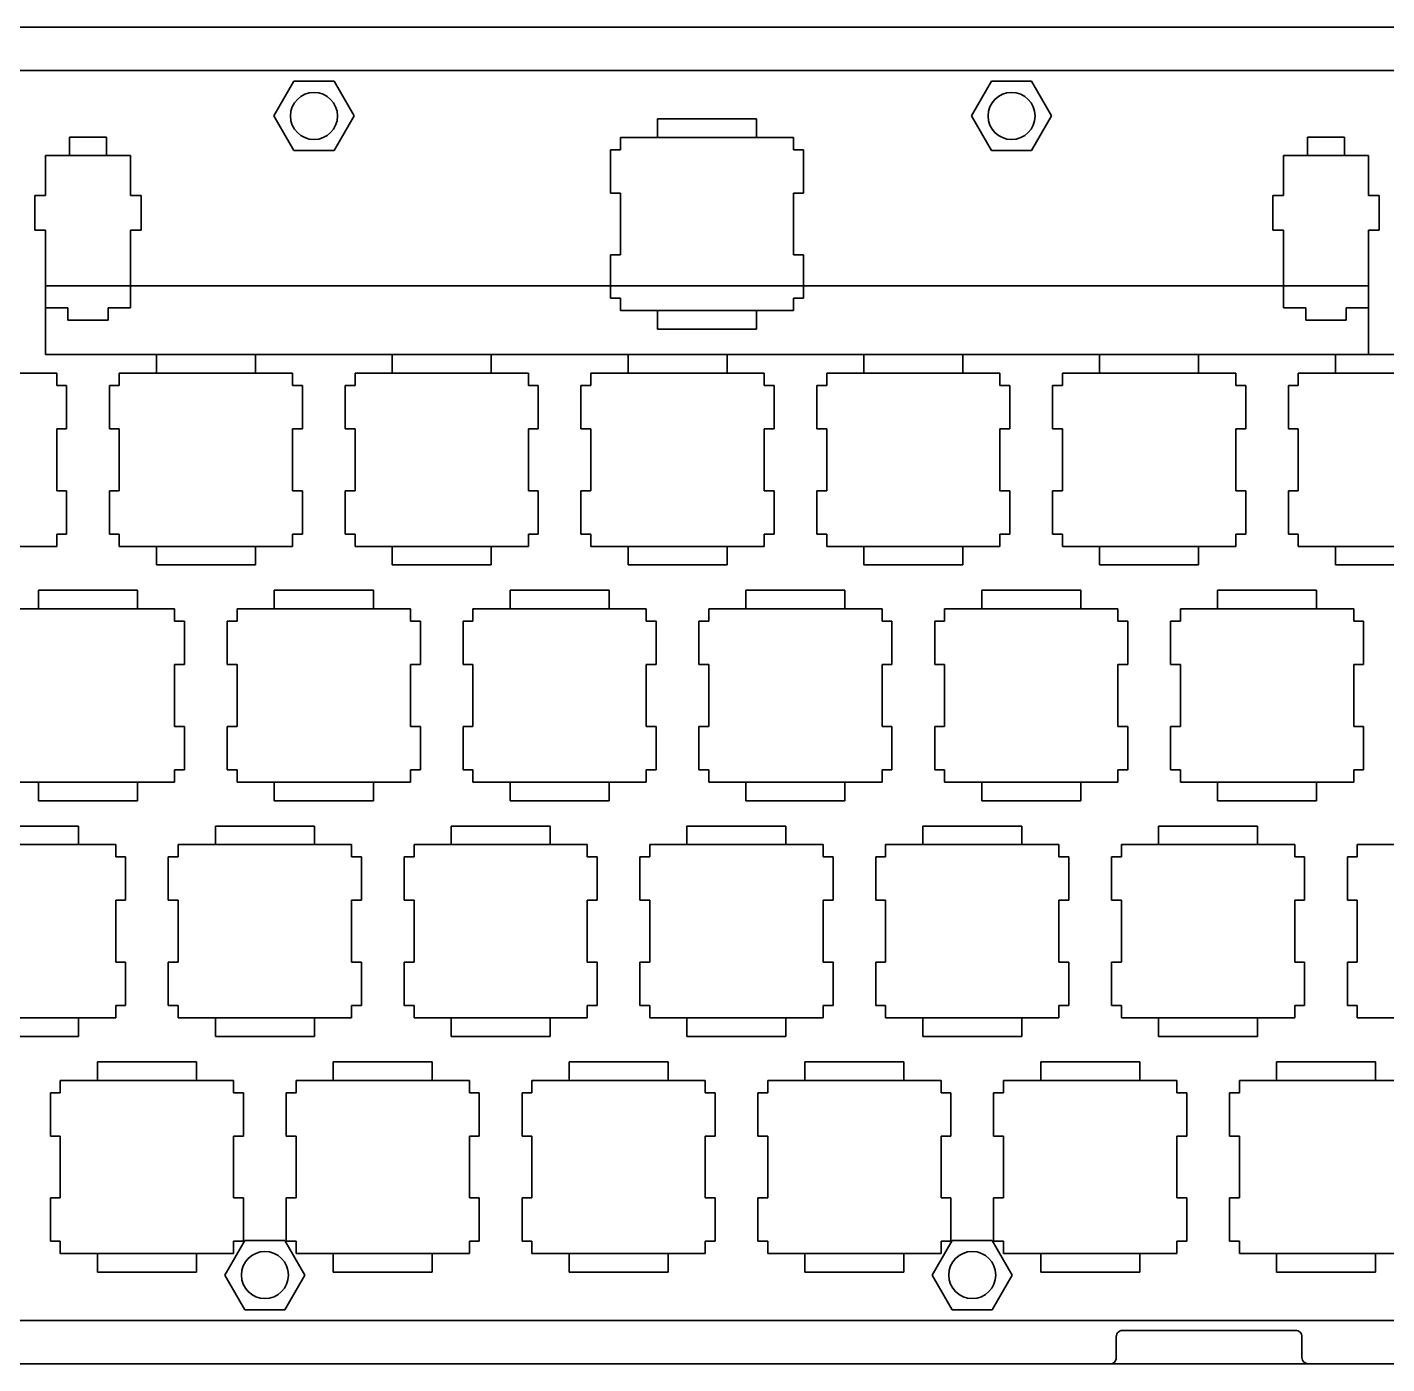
# Model space of a CAD drawing. Extents: x 27 to 393, y 94 to 203.
# Drawn here: x 109.8 to 219.7, y 94.5 to 202.5 of the extents above; entities that cross this region are included whole.
import ezdxf

# ---------------------------------------------------------------- set-up
doc = ezdxf.new("R2010")
doc.units = 0

msp = doc.modelspace()

# ---------------------------------------------------------------- linework, layer by layer
at = {"color": 7, "lineweight": 35}
for p, q in [((31.406002, 202.5065), (388.593994, 202.5065)), ((389.093994, 199.0065), (30.906002, 199.0065)), ((111.324005, 181.600494), (218.186005, 181.600494)), ((218.186005, 176.050507), (118.173996, 176.050507)), ((30.906002, 97.9935), (389.093994, 97.9935)), ((197.317001, 94.4935), (31.406002, 94.4935)), ((388.593994, 94.4935), (213.317001, 94.4935))]:
    msp.add_line(p, q, dxfattribs=at)
at = {"color": 7, "lineweight": 35, "ltscale": 0.080829}
for p, q in [((131.38942, 198.1315), (129.772842, 195.331497)), ((134.622589, 198.1315), (131.38942, 198.1315)), ((136.239166, 195.331497), (134.622589, 198.1315)), ((187.745422, 198.1315), (186.128845, 195.331497)), ((190.978592, 198.1315), (187.745422, 198.1315)), ((192.595169, 195.331497), (190.978592, 198.1315)), ((129.772842, 195.331497), (131.38942, 192.531494)), ((134.622589, 192.531494), (136.239166, 195.331497)), ((186.128845, 195.331497), (187.745422, 192.531494)), ((190.978592, 192.531494), (192.595169, 195.331497)), ((131.38942, 192.531494), (134.622589, 192.531494)), ((187.745422, 192.531494), (190.978592, 192.531494)), ((127.420425, 104.468498), (125.803833, 101.668503)), ((130.65358, 104.468498), (127.420425, 104.468498)), ((132.270157, 101.668503), (130.65358, 104.468498)), ((184.570419, 104.468498), (182.953842, 101.668503)), ((187.803589, 104.468498), (184.570419, 104.468498)), ((189.420166, 101.668503), (187.803589, 104.468498)), ((125.803833, 101.668503), (127.420425, 98.8685)), ((130.65358, 98.8685), (132.270157, 101.668503)), ((182.953842, 101.668503), (184.570419, 98.8685)), ((187.803589, 98.8685), (189.420166, 101.668503)), ((127.420425, 98.8685), (130.65358, 98.8685)), ((184.570419, 98.8685), (187.803589, 98.8685))]:
    msp.add_line(p, q, dxfattribs=at)
at = {"color": 7, "lineweight": 35, "ltscale": 0.2}
for p, q in [((160.755005, 195.100494), (168.755005, 195.100494)), ((168.755005, 178.100494), (160.755005, 178.100494)), ((120.274002, 176.050507), (128.274002, 176.050507)), ((139.324005, 176.050507), (147.324005, 176.050507)), ((158.374008, 176.050507), (166.374008, 176.050507)), ((177.424011, 176.050507), (185.424011, 176.050507)), ((196.473999, 176.050507), (204.473999, 176.050507)), ((215.524002, 176.050507), (223.524002, 176.050507)), ((120.274002, 160.550507), (128.274002, 160.550507)), ((139.324005, 160.550507), (147.324005, 160.550507)), ((158.374008, 160.550507), (166.374008, 160.550507)), ((177.424011, 160.550507), (185.424011, 160.550507)), ((196.473999, 160.550507), (204.473999, 160.550507)), ((215.524002, 160.550507), (223.524002, 160.550507)), ((128.274002, 159.050507), (120.274002, 159.050507)), ((147.324005, 159.050507), (139.324005, 159.050507)), ((166.374008, 159.050507), (158.374008, 159.050507)), ((185.424011, 159.050507), (177.424011, 159.050507)), ((204.473999, 159.050507), (196.473999, 159.050507)), ((223.524002, 159.050507), (215.524002, 159.050507)), ((110.75, 157.000504), (118.75, 157.000504)), ((129.800003, 157.000504), (137.800003, 157.000504)), ((148.850006, 157.000504), (156.850006, 157.000504)), ((167.900009, 157.000504), (175.900009, 157.000504)), ((186.950012, 157.000504), (194.950012, 157.000504)), ((206, 157.000504), (214, 157.000504)), ((110.75, 155.500504), (118.75, 155.500504)), ((129.800003, 155.500504), (137.800003, 155.500504)), ((148.850006, 155.500504), (156.850006, 155.500504)), ((167.900009, 155.500504), (175.900009, 155.500504)), ((186.950012, 155.500504), (194.950012, 155.500504)), ((206, 155.500504), (214, 155.500504)), ((110.75, 141.500504), (118.75, 141.500504)), ((129.800003, 141.500504), (137.800003, 141.500504)), ((148.850006, 141.500504), (156.850006, 141.500504)), ((167.900009, 141.500504), (175.900009, 141.500504)), ((186.950012, 141.500504), (194.950012, 141.500504)), ((206, 141.500504), (214, 141.500504)), ((118.75, 140.000504), (110.75, 140.000504)), ((137.800003, 140.000504), (129.800003, 140.000504)), ((156.850006, 140.000504), (148.850006, 140.000504)), ((175.900009, 140.000504), (167.900009, 140.000504)), ((194.950012, 140.000504), (186.950012, 140.000504)), ((214, 140.000504), (206, 140.000504)), ((105.987, 137.9505), (113.987, 137.9505)), ((125.037003, 137.9505), (133.037003, 137.9505)), ((144.087006, 137.9505), (152.087006, 137.9505)), ((163.137009, 137.9505), (171.137009, 137.9505)), ((182.187012, 137.9505), (190.187012, 137.9505)), ((201.237, 137.9505), (209.237, 137.9505)), ((105.987, 136.4505), (113.987, 136.4505)), ((125.037003, 136.4505), (133.037003, 136.4505)), ((144.087006, 136.4505), (152.087006, 136.4505)), ((163.137009, 136.4505), (171.137009, 136.4505)), ((182.187012, 136.4505), (190.187012, 136.4505)), ((201.237, 136.4505), (209.237, 136.4505)), ((105.987, 122.4505), (113.987, 122.4505)), ((125.037003, 122.4505), (133.037003, 122.4505)), ((144.087006, 122.4505), (152.087006, 122.4505)), ((163.137009, 122.4505), (171.137009, 122.4505)), ((182.187012, 122.4505), (190.187012, 122.4505)), ((201.237, 122.4505), (209.237, 122.4505)), ((113.987, 120.9505), (105.987, 120.9505)), ((133.037003, 120.9505), (125.037003, 120.9505)), ((152.087006, 120.9505), (144.087006, 120.9505)), ((171.137009, 120.9505), (163.137009, 120.9505)), ((190.187012, 120.9505), (182.187012, 120.9505)), ((209.237, 120.9505), (201.237, 120.9505)), ((115.512009, 118.900497), (123.512009, 118.900497)), ((134.561996, 118.900497), (142.561996, 118.900497)), ((153.612, 118.900497), (161.612, 118.900497)), ((172.662003, 118.900497), (180.662003, 118.900497)), ((191.712006, 118.900497), (199.712006, 118.900497)), ((210.762009, 118.900497), (218.762009, 118.900497)), ((115.512009, 117.400497), (123.512009, 117.400497)), ((134.561996, 117.400497), (142.561996, 117.400497)), ((153.612, 117.400497), (161.612, 117.400497)), ((172.662003, 117.400497), (180.662003, 117.400497)), ((191.712006, 117.400497), (199.712006, 117.400497)), ((210.762009, 117.400497), (218.762009, 117.400497)), ((115.512009, 103.400497), (123.512009, 103.400497)), ((134.561996, 103.400497), (142.561996, 103.400497)), ((153.612, 103.400497), (161.612, 103.400497)), ((172.662003, 103.400497), (180.662003, 103.400497)), ((191.712006, 103.400497), (199.712006, 103.400497)), ((210.762009, 103.400497), (218.762009, 103.400497)), ((123.512009, 101.900497), (115.512009, 101.900497)), ((142.561996, 101.900497), (134.561996, 101.900497)), ((161.612, 101.900497), (153.612, 101.900497)), ((180.662003, 101.900497), (172.662003, 101.900497)), ((199.712006, 101.900497), (191.712006, 101.900497)), ((218.762009, 101.900497), (210.762009, 101.900497))]:
    msp.add_line(p, q, dxfattribs=at)
at = {"color": 7, "lineweight": 35, "ltscale": 0.0375}
for p, q in [((160.755005, 195.100494), (160.755005, 193.600494)), ((168.755005, 195.100494), (168.755005, 193.600494)), ((113.249008, 193.630493), (113.249008, 192.130493)), ((116.249008, 192.130493), (116.249008, 193.630493)), ((213.261002, 192.130493), (213.261002, 193.630493)), ((216.261002, 193.630493), (216.261002, 192.130493)), ((160.755005, 178.100494), (160.755005, 179.600494)), ((168.755005, 178.100494), (168.755005, 179.600494)), ((120.274002, 176.050507), (120.274002, 174.550507)), ((128.274002, 176.050507), (128.274002, 174.550507)), ((139.324005, 176.050507), (139.324005, 174.550507)), ((147.324005, 176.050507), (147.324005, 174.550507)), ((158.374008, 176.050507), (158.374008, 174.550507)), ((166.374008, 176.050507), (166.374008, 174.550507)), ((177.424011, 176.050507), (177.424011, 174.550507)), ((185.424011, 176.050507), (185.424011, 174.550507)), ((196.473999, 176.050507), (196.473999, 174.550507)), ((204.473999, 176.050507), (204.473999, 174.550507)), ((215.524002, 176.050507), (215.524002, 174.550507)), ((120.274002, 159.050507), (120.274002, 160.550507)), ((128.274002, 159.050507), (128.274002, 160.550507)), ((139.324005, 159.050507), (139.324005, 160.550507)), ((147.324005, 159.050507), (147.324005, 160.550507)), ((158.374008, 159.050507), (158.374008, 160.550507)), ((166.374008, 159.050507), (166.374008, 160.550507)), ((177.424011, 159.050507), (177.424011, 160.550507)), ((185.424011, 159.050507), (185.424011, 160.550507)), ((196.473999, 159.050507), (196.473999, 160.550507)), ((204.473999, 159.050507), (204.473999, 160.550507)), ((215.524002, 159.050507), (215.524002, 160.550507)), ((110.75, 157.000504), (110.75, 155.500504)), ((118.75, 157.000504), (118.75, 155.500504)), ((129.800003, 157.000504), (129.800003, 155.500504)), ((137.800003, 157.000504), (137.800003, 155.500504)), ((148.850006, 157.000504), (148.850006, 155.500504)), ((156.850006, 157.000504), (156.850006, 155.500504)), ((167.900009, 157.000504), (167.900009, 155.500504)), ((175.900009, 157.000504), (175.900009, 155.500504)), ((186.950012, 157.000504), (186.950012, 155.500504)), ((194.950012, 157.000504), (194.950012, 155.500504)), ((206, 157.000504), (206, 155.500504)), ((214, 157.000504), (214, 155.500504)), ((110.75, 140.000504), (110.75, 141.500504)), ((118.75, 140.000504), (118.75, 141.500504)), ((129.800003, 140.000504), (129.800003, 141.500504)), ((137.800003, 140.000504), (137.800003, 141.500504)), ((148.850006, 140.000504), (148.850006, 141.500504)), ((156.850006, 140.000504), (156.850006, 141.500504)), ((167.900009, 140.000504), (167.900009, 141.500504)), ((175.900009, 140.000504), (175.900009, 141.500504)), ((186.950012, 140.000504), (186.950012, 141.500504)), ((194.950012, 140.000504), (194.950012, 141.500504)), ((206, 140.000504), (206, 141.500504)), ((214, 140.000504), (214, 141.500504)), ((113.987, 137.9505), (113.987, 136.4505)), ((125.037003, 137.9505), (125.037003, 136.4505)), ((133.037003, 137.9505), (133.037003, 136.4505)), ((144.087006, 137.9505), (144.087006, 136.4505)), ((152.087006, 137.9505), (152.087006, 136.4505)), ((163.137009, 137.9505), (163.137009, 136.4505)), ((171.137009, 137.9505), (171.137009, 136.4505)), ((182.187012, 137.9505), (182.187012, 136.4505)), ((190.187012, 137.9505), (190.187012, 136.4505)), ((201.237, 137.9505), (201.237, 136.4505)), ((209.237, 137.9505), (209.237, 136.4505)), ((113.987, 120.9505), (113.987, 122.4505)), ((125.037003, 120.9505), (125.037003, 122.4505)), ((133.037003, 120.9505), (133.037003, 122.4505)), ((144.087006, 120.9505), (144.087006, 122.4505)), ((152.087006, 120.9505), (152.087006, 122.4505)), ((163.137009, 120.9505), (163.137009, 122.4505)), ((171.137009, 120.9505), (171.137009, 122.4505)), ((182.187012, 120.9505), (182.187012, 122.4505)), ((190.187012, 120.9505), (190.187012, 122.4505)), ((201.237, 120.9505), (201.237, 122.4505)), ((209.237, 120.9505), (209.237, 122.4505)), ((115.512009, 118.900497), (115.512009, 117.400497)), ((123.512009, 118.900497), (123.512009, 117.400497)), ((134.561996, 118.900497), (134.561996, 117.400497)), ((142.561996, 118.900497), (142.561996, 117.400497)), ((153.612, 118.900497), (153.612, 117.400497)), ((161.612, 118.900497), (161.612, 117.400497)), ((172.662003, 118.900497), (172.662003, 117.400497)), ((180.662003, 118.900497), (180.662003, 117.400497)), ((191.712006, 118.900497), (191.712006, 117.400497)), ((199.712006, 118.900497), (199.712006, 117.400497)), ((210.762009, 118.900497), (210.762009, 117.400497)), ((218.762009, 118.900497), (218.762009, 117.400497)), ((115.512009, 101.900497), (115.512009, 103.400497)), ((123.512009, 101.900497), (123.512009, 103.400497)), ((134.561996, 101.900497), (134.561996, 103.400497)), ((142.561996, 101.900497), (142.561996, 103.400497)), ((153.612, 101.900497), (153.612, 103.400497)), ((161.612, 101.900497), (161.612, 103.400497)), ((172.662003, 101.900497), (172.662003, 103.400497)), ((180.662003, 101.900497), (180.662003, 103.400497)), ((191.712006, 101.900497), (191.712006, 103.400497)), ((199.712006, 101.900497), (199.712006, 103.400497)), ((210.762009, 101.900497), (210.762009, 103.400497)), ((218.762009, 101.900497), (218.762009, 103.400497))]:
    msp.add_line(p, q, dxfattribs=at)
at = {"color": 7, "lineweight": 35, "ltscale": 0.075}
for p, q in [((113.249008, 193.630493), (116.249008, 193.630493)), ((213.261002, 193.630493), (216.261002, 193.630493)), ((109.223999, 174.550507), (112.223999, 174.550507)), ((109.223999, 160.550507), (112.223999, 160.550507)), ((117.274002, 160.550507), (120.274002, 160.550507)), ((128.274002, 160.550507), (131.274002, 160.550507)), ((136.324005, 160.550507), (139.324005, 160.550507)), ((147.324005, 160.550507), (150.324005, 160.550507)), ((155.374008, 160.550507), (158.374008, 160.550507)), ((166.374008, 160.550507), (169.374008, 160.550507)), ((174.424011, 160.550507), (177.424011, 160.550507)), ((185.424011, 160.550507), (188.424011, 160.550507)), ((193.473999, 160.550507), (196.473999, 160.550507)), ((204.473999, 160.550507), (207.473999, 160.550507)), ((212.524002, 160.550507), (215.524002, 160.550507)), ((107.75, 155.500504), (110.75, 155.500504)), ((118.75, 155.500504), (121.75, 155.500504)), ((126.800003, 155.500504), (129.800003, 155.500504)), ((137.800003, 155.500504), (140.800003, 155.500504)), ((145.850006, 155.500504), (148.850006, 155.500504)), ((156.850006, 155.500504), (159.850006, 155.500504)), ((164.900009, 155.500504), (167.900009, 155.500504)), ((175.900009, 155.500504), (178.900009, 155.500504)), ((183.950012, 155.500504), (186.950012, 155.500504)), ((194.950012, 155.500504), (197.950012, 155.500504)), ((203, 155.500504), (206, 155.500504)), ((214, 155.500504), (217, 155.500504)), ((107.75, 141.500504), (110.75, 141.500504)), ((118.75, 141.500504), (121.75, 141.500504)), ((126.800003, 141.500504), (129.800003, 141.500504)), ((137.800003, 141.500504), (140.800003, 141.500504)), ((145.850006, 141.500504), (148.850006, 141.500504)), ((156.850006, 141.500504), (159.850006, 141.500504)), ((164.900009, 141.500504), (167.900009, 141.500504)), ((175.900009, 141.500504), (178.900009, 141.500504)), ((183.950012, 141.500504), (186.950012, 141.500504)), ((194.950012, 141.500504), (197.950012, 141.500504)), ((203, 141.500504), (206, 141.500504)), ((214, 141.500504), (217, 141.500504)), ((113.987, 136.4505), (116.987, 136.4505)), ((122.037003, 136.4505), (125.037003, 136.4505)), ((133.037003, 136.4505), (136.037003, 136.4505)), ((141.087006, 136.4505), (144.087006, 136.4505)), ((152.087006, 136.4505), (155.087006, 136.4505)), ((160.137009, 136.4505), (163.137009, 136.4505)), ((171.137009, 136.4505), (174.137009, 136.4505)), ((179.187012, 136.4505), (182.187012, 136.4505)), ((190.187012, 136.4505), (193.187012, 136.4505)), ((198.237, 136.4505), (201.237, 136.4505)), ((209.237, 136.4505), (212.237, 136.4505)), ((217.287003, 136.4505), (220.287003, 136.4505)), ((113.987, 122.4505), (116.987, 122.4505)), ((122.037003, 122.4505), (125.037003, 122.4505)), ((133.037003, 122.4505), (136.037003, 122.4505)), ((141.087006, 122.4505), (144.087006, 122.4505)), ((152.087006, 122.4505), (155.087006, 122.4505)), ((160.137009, 122.4505), (163.137009, 122.4505)), ((171.137009, 122.4505), (174.137009, 122.4505)), ((179.187012, 122.4505), (182.187012, 122.4505)), ((190.187012, 122.4505), (193.187012, 122.4505)), ((198.237, 122.4505), (201.237, 122.4505)), ((209.237, 122.4505), (212.237, 122.4505)), ((217.287003, 122.4505), (220.287003, 122.4505)), ((112.512009, 117.400497), (115.512009, 117.400497)), ((123.512009, 117.400497), (126.512009, 117.400497)), ((131.561996, 117.400497), (134.561996, 117.400497)), ((142.561996, 117.400497), (145.561996, 117.400497)), ((150.612, 117.400497), (153.612, 117.400497)), ((161.612, 117.400497), (164.612, 117.400497)), ((169.662003, 117.400497), (172.662003, 117.400497)), ((180.662003, 117.400497), (183.662003, 117.400497)), ((188.712006, 117.400497), (191.712006, 117.400497)), ((199.712006, 117.400497), (202.712006, 117.400497)), ((207.762009, 117.400497), (210.762009, 117.400497)), ((218.762009, 117.400497), (221.762009, 117.400497)), ((112.512009, 103.400497), (115.512009, 103.400497)), ((123.512009, 103.400497), (126.512009, 103.400497)), ((131.561996, 103.400497), (134.561996, 103.400497)), ((142.561996, 103.400497), (145.561996, 103.400497)), ((150.612, 103.400497), (153.612, 103.400497)), ((161.612, 103.400497), (164.612, 103.400497)), ((169.662003, 103.400497), (172.662003, 103.400497)), ((180.662003, 103.400497), (183.662003, 103.400497)), ((188.712006, 103.400497), (191.712006, 103.400497)), ((199.712006, 103.400497), (202.712006, 103.400497)), ((207.762009, 103.400497), (210.762009, 103.400497)), ((218.762009, 103.400497), (221.762009, 103.400497))]:
    msp.add_line(p, q, dxfattribs=at)
at = {"color": 7, "lineweight": 35, "ltscale": 0.35}
for p, q in [((171.755005, 193.600494), (157.755005, 193.600494)), ((171.755005, 179.600494), (157.755005, 179.600494)), ((131.274002, 174.550507), (117.274002, 174.550507)), ((150.324005, 174.550507), (136.324005, 174.550507)), ((169.374008, 174.550507), (155.374008, 174.550507)), ((188.424011, 174.550507), (174.424011, 174.550507)), ((207.473999, 174.550507), (193.473999, 174.550507)), ((212.524002, 174.550507), (226.524002, 174.550507)), ((212.317001, 97.193497), (198.317001, 97.193497))]:
    msp.add_line(p, q, dxfattribs=at)
at = {"color": 7, "lineweight": 35, "ltscale": 0.025}
for p, q in [((157.755005, 193.600494), (157.755005, 192.600494)), ((171.755005, 193.600494), (171.755005, 192.600494)), ((157.755005, 180.600494), (157.755005, 179.600494)), ((171.755005, 179.600494), (171.755005, 180.600494)), ((112.223999, 174.550507), (112.223999, 173.550507)), ((117.274002, 174.550507), (117.274002, 173.550507)), ((131.274002, 174.550507), (131.274002, 173.550507)), ((136.324005, 174.550507), (136.324005, 173.550507)), ((150.324005, 174.550507), (150.324005, 173.550507)), ((155.374008, 174.550507), (155.374008, 173.550507)), ((169.374008, 174.550507), (169.374008, 173.550507)), ((174.424011, 174.550507), (174.424011, 173.550507)), ((188.424011, 174.550507), (188.424011, 173.550507)), ((193.473999, 174.550507), (193.473999, 173.550507)), ((207.473999, 174.550507), (207.473999, 173.550507)), ((212.524002, 174.550507), (212.524002, 173.550507)), ((112.223999, 160.550507), (112.223999, 161.550507)), ((117.274002, 160.550507), (117.274002, 161.550507)), ((131.274002, 160.550507), (131.274002, 161.550507)), ((136.324005, 160.550507), (136.324005, 161.550507)), ((150.324005, 160.550507), (150.324005, 161.550507)), ((155.374008, 160.550507), (155.374008, 161.550507)), ((169.374008, 160.550507), (169.374008, 161.550507)), ((174.424011, 160.550507), (174.424011, 161.550507)), ((188.424011, 160.550507), (188.424011, 161.550507)), ((193.473999, 160.550507), (193.473999, 161.550507)), ((207.473999, 160.550507), (207.473999, 161.550507)), ((212.524002, 160.550507), (212.524002, 161.550507)), ((121.75, 155.500504), (121.75, 154.500504)), ((126.800003, 155.500504), (126.800003, 154.500504)), ((140.800003, 155.500504), (140.800003, 154.500504)), ((145.850006, 155.500504), (145.850006, 154.500504)), ((159.850006, 155.500504), (159.850006, 154.500504)), ((164.900009, 155.500504), (164.900009, 154.500504)), ((178.900009, 155.500504), (178.900009, 154.500504)), ((183.950012, 155.500504), (183.950012, 154.500504)), ((197.950012, 155.500504), (197.950012, 154.500504)), ((203, 155.500504), (203, 154.500504)), ((217, 155.500504), (217, 154.500504)), ((121.75, 141.500504), (121.75, 142.500504)), ((126.800003, 141.500504), (126.800003, 142.500504)), ((140.800003, 141.500504), (140.800003, 142.500504)), ((145.850006, 141.500504), (145.850006, 142.500504)), ((159.850006, 141.500504), (159.850006, 142.500504)), ((164.900009, 141.500504), (164.900009, 142.500504)), ((178.900009, 141.500504), (178.900009, 142.500504)), ((183.950012, 141.500504), (183.950012, 142.500504)), ((197.950012, 141.500504), (197.950012, 142.500504)), ((203, 141.500504), (203, 142.500504)), ((217, 141.500504), (217, 142.500504)), ((116.987, 136.4505), (116.987, 135.4505)), ((122.037003, 136.4505), (122.037003, 135.4505)), ((136.037003, 136.4505), (136.037003, 135.4505)), ((141.087006, 136.4505), (141.087006, 135.4505)), ((155.087006, 136.4505), (155.087006, 135.4505)), ((160.137009, 136.4505), (160.137009, 135.4505)), ((174.137009, 136.4505), (174.137009, 135.4505)), ((179.187012, 136.4505), (179.187012, 135.4505)), ((193.187012, 136.4505), (193.187012, 135.4505)), ((198.237, 136.4505), (198.237, 135.4505)), ((212.237, 136.4505), (212.237, 135.4505)), ((217.287003, 136.4505), (217.287003, 135.4505)), ((116.987, 122.4505), (116.987, 123.4505)), ((122.037003, 122.4505), (122.037003, 123.4505)), ((136.037003, 122.4505), (136.037003, 123.4505)), ((141.087006, 122.4505), (141.087006, 123.4505)), ((155.087006, 122.4505), (155.087006, 123.4505)), ((160.137009, 122.4505), (160.137009, 123.4505)), ((174.137009, 122.4505), (174.137009, 123.4505)), ((179.187012, 122.4505), (179.187012, 123.4505)), ((193.187012, 122.4505), (193.187012, 123.4505)), ((198.237, 122.4505), (198.237, 123.4505)), ((212.237, 122.4505), (212.237, 123.4505)), ((217.287003, 122.4505), (217.287003, 123.4505)), ((112.512009, 117.400497), (112.512009, 116.400497)), ((126.512009, 117.400497), (126.512009, 116.400497)), ((131.561996, 117.400497), (131.561996, 116.400497)), ((145.561996, 117.400497), (145.561996, 116.400497)), ((150.612, 117.400497), (150.612, 116.400497)), ((164.612, 117.400497), (164.612, 116.400497)), ((169.662003, 117.400497), (169.662003, 116.400497)), ((183.662003, 117.400497), (183.662003, 116.400497)), ((188.712006, 117.400497), (188.712006, 116.400497)), ((202.712006, 117.400497), (202.712006, 116.400497)), ((207.762009, 117.400497), (207.762009, 116.400497)), ((112.512009, 103.400497), (112.512009, 104.400497)), ((126.512009, 103.400497), (126.512009, 104.400497)), ((131.561996, 103.400497), (131.561996, 104.400497)), ((145.561996, 103.400497), (145.561996, 104.400497)), ((150.612, 103.400497), (150.612, 104.400497)), ((164.612, 103.400497), (164.612, 104.400497)), ((169.662003, 103.400497), (169.662003, 104.400497)), ((183.662003, 103.400497), (183.662003, 104.400497)), ((188.712006, 103.400497), (188.712006, 104.400497)), ((202.712006, 103.400497), (202.712006, 104.400497)), ((207.762009, 103.400497), (207.762009, 104.400497))]:
    msp.add_line(p, q, dxfattribs=at)
at = {"color": 7, "lineweight": 35, "ltscale": 0.02}
for p, q in [((157.755005, 192.600494), (156.955002, 192.600494)), ((171.755005, 192.600494), (172.555008, 192.600494)), ((156.955002, 189.100494), (157.755005, 189.100494)), ((172.555008, 189.100494), (171.755005, 189.100494)), ((156.955002, 184.100494), (157.755005, 184.100494)), ((172.555008, 184.100494), (171.755005, 184.100494)), ((157.755005, 180.600494), (156.955002, 180.600494)), ((172.555008, 180.600494), (171.755005, 180.600494)), ((112.223999, 173.550507), (113.024002, 173.550507)), ((117.274002, 173.550507), (116.473999, 173.550507)), ((131.274002, 173.550507), (132.074005, 173.550507)), ((136.324005, 173.550507), (135.524002, 173.550507)), ((150.324005, 173.550507), (151.124008, 173.550507)), ((155.374008, 173.550507), (154.574005, 173.550507)), ((169.374008, 173.550507), (170.174011, 173.550507)), ((174.424011, 173.550507), (173.624008, 173.550507)), ((188.424011, 173.550507), (189.223999, 173.550507)), ((193.473999, 173.550507), (192.674011, 173.550507)), ((207.473999, 173.550507), (208.274002, 173.550507)), ((212.524002, 173.550507), (211.723999, 173.550507)), ((113.024002, 170.050507), (112.223999, 170.050507)), ((116.473999, 170.050507), (117.274002, 170.050507)), ((132.074005, 170.050507), (131.274002, 170.050507)), ((135.524002, 170.050507), (136.324005, 170.050507)), ((151.124008, 170.050507), (150.324005, 170.050507)), ((154.574005, 170.050507), (155.374008, 170.050507)), ((170.174011, 170.050507), (169.374008, 170.050507)), ((173.624008, 170.050507), (174.424011, 170.050507)), ((189.223999, 170.050507), (188.424011, 170.050507)), ((192.674011, 170.050507), (193.473999, 170.050507)), ((208.274002, 170.050507), (207.473999, 170.050507)), ((211.723999, 170.050507), (212.524002, 170.050507)), ((113.024002, 165.050507), (112.223999, 165.050507)), ((116.473999, 165.050507), (117.274002, 165.050507)), ((132.074005, 165.050507), (131.274002, 165.050507)), ((135.524002, 165.050507), (136.324005, 165.050507)), ((151.124008, 165.050507), (150.324005, 165.050507)), ((154.574005, 165.050507), (155.374008, 165.050507)), ((170.174011, 165.050507), (169.374008, 165.050507)), ((173.624008, 165.050507), (174.424011, 165.050507)), ((189.223999, 165.050507), (188.424011, 165.050507)), ((192.674011, 165.050507), (193.473999, 165.050507)), ((208.274002, 165.050507), (207.473999, 165.050507)), ((211.723999, 165.050507), (212.524002, 165.050507)), ((112.223999, 161.550507), (113.024002, 161.550507)), ((117.274002, 161.550507), (116.473999, 161.550507)), ((131.274002, 161.550507), (132.074005, 161.550507)), ((136.324005, 161.550507), (135.524002, 161.550507)), ((150.324005, 161.550507), (151.124008, 161.550507)), ((155.374008, 161.550507), (154.574005, 161.550507)), ((169.374008, 161.550507), (170.174011, 161.550507)), ((174.424011, 161.550507), (173.624008, 161.550507)), ((188.424011, 161.550507), (189.223999, 161.550507)), ((193.473999, 161.550507), (192.674011, 161.550507)), ((207.473999, 161.550507), (208.274002, 161.550507)), ((212.524002, 161.550507), (211.723999, 161.550507)), ((121.75, 154.500504), (122.550003, 154.500504)), ((126.800003, 154.500504), (126, 154.500504)), ((140.800003, 154.500504), (141.600006, 154.500504)), ((145.850006, 154.500504), (145.050003, 154.500504)), ((159.850006, 154.500504), (160.650009, 154.500504)), ((164.900009, 154.500504), (164.100006, 154.500504)), ((178.900009, 154.500504), (179.700012, 154.500504)), ((183.950012, 154.500504), (183.150009, 154.500504)), ((197.950012, 154.500504), (198.75, 154.500504)), ((203, 154.500504), (202.200012, 154.500504)), ((217, 154.500504), (217.800003, 154.500504)), ((122.550003, 151.000504), (121.75, 151.000504)), ((126, 151.000504), (126.800003, 151.000504)), ((141.600006, 151.000504), (140.800003, 151.000504)), ((145.050003, 151.000504), (145.850006, 151.000504)), ((160.650009, 151.000504), (159.850006, 151.000504)), ((164.100006, 151.000504), (164.900009, 151.000504)), ((179.700012, 151.000504), (178.900009, 151.000504)), ((183.150009, 151.000504), (183.950012, 151.000504)), ((198.75, 151.000504), (197.950012, 151.000504)), ((202.200012, 151.000504), (203, 151.000504)), ((217.800003, 151.000504), (217, 151.000504)), ((122.550003, 146.000504), (121.75, 146.000504)), ((126, 146.000504), (126.800003, 146.000504)), ((141.600006, 146.000504), (140.800003, 146.000504)), ((145.050003, 146.000504), (145.850006, 146.000504)), ((160.650009, 146.000504), (159.850006, 146.000504)), ((164.100006, 146.000504), (164.900009, 146.000504)), ((179.700012, 146.000504), (178.900009, 146.000504)), ((183.150009, 146.000504), (183.950012, 146.000504)), ((198.75, 146.000504), (197.950012, 146.000504)), ((202.200012, 146.000504), (203, 146.000504)), ((217.800003, 146.000504), (217, 146.000504)), ((121.75, 142.500504), (122.550003, 142.500504)), ((126.800003, 142.500504), (126, 142.500504)), ((140.800003, 142.500504), (141.600006, 142.500504)), ((145.850006, 142.500504), (145.050003, 142.500504)), ((159.850006, 142.500504), (160.650009, 142.500504)), ((164.900009, 142.500504), (164.100006, 142.500504)), ((178.900009, 142.500504), (179.700012, 142.500504)), ((183.950012, 142.500504), (183.150009, 142.500504)), ((197.950012, 142.500504), (198.75, 142.500504)), ((203, 142.500504), (202.200012, 142.500504)), ((217, 142.500504), (217.800003, 142.500504)), ((116.987, 135.4505), (117.787003, 135.4505)), ((122.037003, 135.4505), (121.237, 135.4505)), ((136.037003, 135.4505), (136.837006, 135.4505)), ((141.087006, 135.4505), (140.287003, 135.4505)), ((155.087006, 135.4505), (155.887009, 135.4505)), ((160.137009, 135.4505), (159.337006, 135.4505)), ((174.137009, 135.4505), (174.937012, 135.4505)), ((179.187012, 135.4505), (178.387009, 135.4505)), ((193.187012, 135.4505), (193.987, 135.4505)), ((198.237, 135.4505), (197.437012, 135.4505)), ((212.237, 135.4505), (213.037003, 135.4505)), ((217.287003, 135.4505), (216.487, 135.4505)), ((117.787003, 131.9505), (116.987, 131.9505)), ((121.237, 131.9505), (122.037003, 131.9505)), ((136.837006, 131.9505), (136.037003, 131.9505)), ((140.287003, 131.9505), (141.087006, 131.9505)), ((155.887009, 131.9505), (155.087006, 131.9505)), ((159.337006, 131.9505), (160.137009, 131.9505)), ((174.937012, 131.9505), (174.137009, 131.9505)), ((178.387009, 131.9505), (179.187012, 131.9505)), ((193.987, 131.9505), (193.187012, 131.9505)), ((197.437012, 131.9505), (198.237, 131.9505)), ((213.037003, 131.9505), (212.237, 131.9505)), ((216.487, 131.9505), (217.287003, 131.9505)), ((117.787003, 126.9505), (116.987, 126.9505)), ((121.237, 126.9505), (122.037003, 126.9505)), ((136.837006, 126.9505), (136.037003, 126.9505)), ((140.287003, 126.9505), (141.087006, 126.9505)), ((155.887009, 126.9505), (155.087006, 126.9505)), ((159.337006, 126.9505), (160.137009, 126.9505)), ((174.937012, 126.9505), (174.137009, 126.9505)), ((178.387009, 126.9505), (179.187012, 126.9505)), ((193.987, 126.9505), (193.187012, 126.9505)), ((197.437012, 126.9505), (198.237, 126.9505)), ((213.037003, 126.9505), (212.237, 126.9505)), ((216.487, 126.9505), (217.287003, 126.9505)), ((116.987, 123.4505), (117.787003, 123.4505)), ((122.037003, 123.4505), (121.237, 123.4505)), ((136.037003, 123.4505), (136.837006, 123.4505)), ((141.087006, 123.4505), (140.287003, 123.4505)), ((155.087006, 123.4505), (155.887009, 123.4505)), ((160.137009, 123.4505), (159.337006, 123.4505)), ((174.137009, 123.4505), (174.937012, 123.4505)), ((179.187012, 123.4505), (178.387009, 123.4505)), ((193.187012, 123.4505), (193.987, 123.4505)), ((198.237, 123.4505), (197.437012, 123.4505)), ((212.237, 123.4505), (213.037003, 123.4505)), ((217.287003, 123.4505), (216.487, 123.4505)), ((112.512009, 116.400497), (111.712006, 116.400497)), ((126.512009, 116.400497), (127.311996, 116.400497)), ((131.561996, 116.400497), (130.762009, 116.400497)), ((145.561996, 116.400497), (146.362, 116.400497)), ((150.612, 116.400497), (149.811996, 116.400497)), ((164.612, 116.400497), (165.412003, 116.400497)), ((169.662003, 116.400497), (168.862, 116.400497)), ((183.662003, 116.400497), (184.462006, 116.400497)), ((188.712006, 116.400497), (187.912003, 116.400497)), ((202.712006, 116.400497), (203.512009, 116.400497)), ((207.762009, 116.400497), (206.962006, 116.400497)), ((111.712006, 112.900497), (112.512009, 112.900497)), ((127.311996, 112.900497), (126.512009, 112.900497)), ((130.762009, 112.900497), (131.561996, 112.900497)), ((146.362, 112.900497), (145.561996, 112.900497)), ((149.811996, 112.900497), (150.612, 112.900497)), ((165.412003, 112.900497), (164.612, 112.900497)), ((168.862, 112.900497), (169.662003, 112.900497)), ((184.462006, 112.900497), (183.662003, 112.900497)), ((187.912003, 112.900497), (188.712006, 112.900497)), ((203.512009, 112.900497), (202.712006, 112.900497)), ((206.962006, 112.900497), (207.762009, 112.900497)), ((111.712006, 107.900497), (112.512009, 107.900497)), ((127.311996, 107.900497), (126.512009, 107.900497)), ((130.762009, 107.900497), (131.561996, 107.900497)), ((146.362, 107.900497), (145.561996, 107.900497)), ((149.811996, 107.900497), (150.612, 107.900497)), ((165.412003, 107.900497), (164.612, 107.900497)), ((168.862, 107.900497), (169.662003, 107.900497)), ((184.462006, 107.900497), (183.662003, 107.900497)), ((187.912003, 107.900497), (188.712006, 107.900497)), ((203.512009, 107.900497), (202.712006, 107.900497)), ((206.962006, 107.900497), (207.762009, 107.900497)), ((112.512009, 104.400497), (111.712006, 104.400497)), ((126.512009, 104.400497), (127.311996, 104.400497)), ((131.561996, 104.400497), (130.762009, 104.400497)), ((145.561996, 104.400497), (146.362, 104.400497)), ((150.612, 104.400497), (149.811996, 104.400497)), ((164.612, 104.400497), (165.412003, 104.400497)), ((169.662003, 104.400497), (168.862, 104.400497)), ((183.662003, 104.400497), (184.462006, 104.400497)), ((188.712006, 104.400497), (187.912003, 104.400497)), ((202.712006, 104.400497), (203.512009, 104.400497)), ((207.762009, 104.400497), (206.962006, 104.400497))]:
    msp.add_line(p, q, dxfattribs=at)
at = {"color": 7, "lineweight": 35, "ltscale": 0.0875}
for p, q in [((156.955002, 192.600494), (156.955002, 189.100494)), ((172.555008, 192.600494), (172.555008, 189.100494)), ((156.955002, 184.100494), (156.955002, 180.600494)), ((172.555008, 184.100494), (172.555008, 180.600494)), ((113.024002, 173.550507), (113.024002, 170.050507)), ((116.473999, 173.550507), (116.473999, 170.050507)), ((132.074005, 173.550507), (132.074005, 170.050507)), ((135.524002, 173.550507), (135.524002, 170.050507)), ((151.124008, 173.550507), (151.124008, 170.050507)), ((154.574005, 173.550507), (154.574005, 170.050507)), ((170.174011, 173.550507), (170.174011, 170.050507)), ((173.624008, 173.550507), (173.624008, 170.050507)), ((189.223999, 173.550507), (189.223999, 170.050507)), ((192.674011, 173.550507), (192.674011, 170.050507)), ((208.274002, 173.550507), (208.274002, 170.050507)), ((211.723999, 173.550507), (211.723999, 170.050507)), ((113.024002, 161.550507), (113.024002, 165.050507)), ((116.473999, 161.550507), (116.473999, 165.050507)), ((132.074005, 161.550507), (132.074005, 165.050507)), ((135.524002, 161.550507), (135.524002, 165.050507)), ((151.124008, 161.550507), (151.124008, 165.050507)), ((154.574005, 161.550507), (154.574005, 165.050507)), ((170.174011, 161.550507), (170.174011, 165.050507)), ((173.624008, 161.550507), (173.624008, 165.050507)), ((189.223999, 161.550507), (189.223999, 165.050507)), ((192.674011, 161.550507), (192.674011, 165.050507)), ((208.274002, 161.550507), (208.274002, 165.050507)), ((211.723999, 161.550507), (211.723999, 165.050507)), ((122.550003, 154.500504), (122.550003, 151.000504)), ((126, 154.500504), (126, 151.000504)), ((141.600006, 154.500504), (141.600006, 151.000504)), ((145.050003, 154.500504), (145.050003, 151.000504)), ((160.650009, 154.500504), (160.650009, 151.000504)), ((164.100006, 154.500504), (164.100006, 151.000504)), ((179.700012, 154.500504), (179.700012, 151.000504)), ((183.150009, 154.500504), (183.150009, 151.000504)), ((198.75, 154.500504), (198.75, 151.000504)), ((202.200012, 154.500504), (202.200012, 151.000504)), ((217.800003, 154.500504), (217.800003, 151.000504)), ((122.550003, 142.500504), (122.550003, 146.000504)), ((126, 142.500504), (126, 146.000504)), ((141.600006, 142.500504), (141.600006, 146.000504)), ((145.050003, 142.500504), (145.050003, 146.000504)), ((160.650009, 142.500504), (160.650009, 146.000504)), ((164.100006, 142.500504), (164.100006, 146.000504)), ((179.700012, 142.500504), (179.700012, 146.000504)), ((183.150009, 142.500504), (183.150009, 146.000504)), ((198.75, 142.500504), (198.75, 146.000504)), ((202.200012, 142.500504), (202.200012, 146.000504)), ((217.800003, 142.500504), (217.800003, 146.000504)), ((117.787003, 135.4505), (117.787003, 131.9505)), ((121.237, 135.4505), (121.237, 131.9505)), ((136.837006, 135.4505), (136.837006, 131.9505)), ((140.287003, 135.4505), (140.287003, 131.9505)), ((155.887009, 135.4505), (155.887009, 131.9505)), ((159.337006, 135.4505), (159.337006, 131.9505)), ((174.937012, 135.4505), (174.937012, 131.9505)), ((178.387009, 135.4505), (178.387009, 131.9505)), ((193.987, 135.4505), (193.987, 131.9505)), ((197.437012, 135.4505), (197.437012, 131.9505)), ((213.037003, 135.4505), (213.037003, 131.9505)), ((216.487, 135.4505), (216.487, 131.9505)), ((117.787003, 123.4505), (117.787003, 126.9505)), ((121.237, 123.4505), (121.237, 126.9505)), ((136.837006, 123.4505), (136.837006, 126.9505)), ((140.287003, 123.4505), (140.287003, 126.9505)), ((155.887009, 123.4505), (155.887009, 126.9505)), ((159.337006, 123.4505), (159.337006, 126.9505)), ((174.937012, 123.4505), (174.937012, 126.9505)), ((178.387009, 123.4505), (178.387009, 126.9505)), ((193.987, 123.4505), (193.987, 126.9505)), ((197.437012, 123.4505), (197.437012, 126.9505)), ((213.037003, 123.4505), (213.037003, 126.9505)), ((216.487, 123.4505), (216.487, 126.9505)), ((111.712006, 116.400497), (111.712006, 112.900497)), ((127.311996, 116.400497), (127.311996, 112.900497)), ((130.762009, 116.400497), (130.762009, 112.900497)), ((146.362, 116.400497), (146.362, 112.900497)), ((149.811996, 116.400497), (149.811996, 112.900497)), ((165.412003, 116.400497), (165.412003, 112.900497)), ((168.862, 116.400497), (168.862, 112.900497)), ((184.462006, 116.400497), (184.462006, 112.900497)), ((187.912003, 116.400497), (187.912003, 112.900497)), ((203.512009, 116.400497), (203.512009, 112.900497)), ((206.962006, 116.400497), (206.962006, 112.900497)), ((111.712006, 104.400497), (111.712006, 107.900497)), ((127.311996, 104.400497), (127.311996, 107.900497)), ((130.762009, 104.400497), (130.762009, 107.900497)), ((146.362, 104.400497), (146.362, 107.900497)), ((149.811996, 104.400497), (149.811996, 107.900497)), ((165.412003, 104.400497), (165.412003, 107.900497)), ((168.862, 104.400497), (168.862, 107.900497)), ((184.462006, 104.400497), (184.462006, 107.900497)), ((187.912003, 104.400497), (187.912003, 107.900497)), ((203.512009, 104.400497), (203.512009, 107.900497)), ((206.962006, 104.400497), (206.962006, 107.900497))]:
    msp.add_line(p, q, dxfattribs=at)
at = {"color": 7, "lineweight": 35, "ltscale": 0.17125}
for p, q in [((118.173996, 192.130493), (111.324005, 192.130493)), ((218.186005, 192.130493), (211.335999, 192.130493)), ((111.324005, 176.050507), (118.173996, 176.050507))]:
    msp.add_line(p, q, dxfattribs=at)
at = {"color": 7, "lineweight": 35, "ltscale": 0.08075}
for p, q in [((111.324005, 192.130493), (111.324005, 188.900497)), ((118.173996, 188.900497), (118.173996, 192.130493)), ((211.335999, 188.900497), (211.335999, 192.130493)), ((218.186005, 192.130493), (218.186005, 188.900497))]:
    msp.add_line(p, q, dxfattribs=at)
at = {"color": 7, "lineweight": 35, "ltscale": 0.125}
for p, q in [((157.755005, 184.100494), (157.755005, 189.100494)), ((171.755005, 189.100494), (171.755005, 184.100494))]:
    msp.add_line(p, q, dxfattribs=at)
at = {"color": 7, "lineweight": 35, "ltscale": 0.021875}
for p, q in [((111.324005, 188.900497), (110.449005, 188.900497)), ((119.048996, 188.900497), (118.173996, 188.900497)), ((210.460999, 188.900497), (211.335999, 188.900497)), ((218.186005, 188.900497), (219.061005, 188.900497)), ((110.449005, 186.100494), (111.324005, 186.100494)), ((118.173996, 186.100494), (119.048996, 186.100494)), ((211.335999, 186.100494), (210.460999, 186.100494)), ((219.061005, 186.100494), (218.186005, 186.100494))]:
    msp.add_line(p, q, dxfattribs=at)
at = {"color": 7, "lineweight": 35, "ltscale": 0.07}
for p, q in [((110.449005, 186.100494), (110.449005, 188.900497)), ((119.048996, 186.100494), (119.048996, 188.900497)), ((210.460999, 186.100494), (210.460999, 188.900497)), ((219.061005, 186.100494), (219.061005, 188.900497))]:
    msp.add_line(p, q, dxfattribs=at)
at = {"color": 7, "lineweight": 35, "ltscale": 0.15675}
for p, q in [((111.324005, 186.100494), (111.324005, 179.830505)), ((118.173996, 179.830505), (118.173996, 186.100494)), ((211.335999, 179.830505), (211.335999, 186.100494)), ((218.186005, 186.100494), (218.186005, 179.830505))]:
    msp.add_line(p, q, dxfattribs=at)
at = {"color": 7, "lineweight": 35, "ltscale": 0.13875}
for p, q in [((111.324005, 181.600494), (111.324005, 176.050507)), ((218.186005, 176.050507), (218.186005, 181.600494))]:
    msp.add_line(p, q, dxfattribs=at)
at = {"color": 7, "lineweight": 35, "ltscale": 0.045}
for p, q in [((111.324005, 179.830505), (113.124008, 179.830505)), ((118.173996, 179.830505), (116.374008, 179.830505)), ((211.335999, 179.830505), (213.136002, 179.830505)), ((218.186005, 179.830505), (216.386002, 179.830505))]:
    msp.add_line(p, q, dxfattribs=at)
at = {"color": 7, "lineweight": 35, "ltscale": 0.0248}
for p, q in [((113.124008, 178.838501), (113.124008, 179.830505)), ((116.374008, 179.830505), (116.374008, 178.838501)), ((213.136002, 179.830505), (213.136002, 178.838501)), ((216.386002, 178.838501), (216.386002, 179.830505))]:
    msp.add_line(p, q, dxfattribs=at)
at = {"color": 7, "lineweight": 35, "ltscale": 0.08125}
for p, q in [((116.374008, 178.838501), (113.124008, 178.838501)), ((216.386002, 178.838501), (213.136002, 178.838501))]:
    msp.add_line(p, q, dxfattribs=at)
at = {"color": 7, "lineweight": 35, "ltscale": 0.0625}
for p, q in [((112.223999, 170.050507), (112.223999, 167.550507)), ((117.274002, 170.050507), (117.274002, 167.550507)), ((131.274002, 170.050507), (131.274002, 167.550507)), ((136.324005, 170.050507), (136.324005, 167.550507)), ((150.324005, 170.050507), (150.324005, 167.550507)), ((155.374008, 170.050507), (155.374008, 167.550507)), ((169.374008, 170.050507), (169.374008, 167.550507)), ((174.424011, 170.050507), (174.424011, 167.550507)), ((188.424011, 170.050507), (188.424011, 167.550507)), ((193.473999, 170.050507), (193.473999, 167.550507)), ((207.473999, 170.050507), (207.473999, 167.550507)), ((212.524002, 170.050507), (212.524002, 167.550507)), ((112.223999, 165.050507), (112.223999, 167.550507)), ((117.274002, 165.050507), (117.274002, 167.550507)), ((131.274002, 165.050507), (131.274002, 167.550507)), ((136.324005, 165.050507), (136.324005, 167.550507)), ((150.324005, 165.050507), (150.324005, 167.550507)), ((155.374008, 165.050507), (155.374008, 167.550507)), ((169.374008, 165.050507), (169.374008, 167.550507)), ((174.424011, 165.050507), (174.424011, 167.550507)), ((188.424011, 165.050507), (188.424011, 167.550507)), ((193.473999, 165.050507), (193.473999, 167.550507)), ((207.473999, 165.050507), (207.473999, 167.550507)), ((212.524002, 165.050507), (212.524002, 167.550507)), ((121.75, 151.000504), (121.75, 148.500504)), ((126.800003, 151.000504), (126.800003, 148.500504)), ((140.800003, 151.000504), (140.800003, 148.500504)), ((145.850006, 151.000504), (145.850006, 148.500504)), ((159.850006, 151.000504), (159.850006, 148.500504)), ((164.900009, 151.000504), (164.900009, 148.500504)), ((178.900009, 151.000504), (178.900009, 148.500504)), ((183.950012, 151.000504), (183.950012, 148.500504)), ((197.950012, 151.000504), (197.950012, 148.500504)), ((203, 151.000504), (203, 148.500504)), ((217, 151.000504), (217, 148.500504)), ((121.75, 146.000504), (121.75, 148.500504)), ((126.800003, 146.000504), (126.800003, 148.500504)), ((140.800003, 146.000504), (140.800003, 148.500504)), ((145.850006, 146.000504), (145.850006, 148.500504)), ((159.850006, 146.000504), (159.850006, 148.500504)), ((164.900009, 146.000504), (164.900009, 148.500504)), ((178.900009, 146.000504), (178.900009, 148.500504)), ((183.950012, 146.000504), (183.950012, 148.500504)), ((197.950012, 146.000504), (197.950012, 148.500504)), ((203, 146.000504), (203, 148.500504)), ((217, 146.000504), (217, 148.500504)), ((116.987, 131.9505), (116.987, 129.4505)), ((122.037003, 131.9505), (122.037003, 129.4505)), ((136.037003, 131.9505), (136.037003, 129.4505)), ((141.087006, 131.9505), (141.087006, 129.4505)), ((155.087006, 131.9505), (155.087006, 129.4505)), ((160.137009, 131.9505), (160.137009, 129.4505)), ((174.137009, 131.9505), (174.137009, 129.4505)), ((179.187012, 131.9505), (179.187012, 129.4505)), ((193.187012, 131.9505), (193.187012, 129.4505)), ((198.237, 131.9505), (198.237, 129.4505)), ((212.237, 131.9505), (212.237, 129.4505)), ((217.287003, 131.9505), (217.287003, 129.4505)), ((116.987, 126.9505), (116.987, 129.4505)), ((122.037003, 126.9505), (122.037003, 129.4505)), ((136.037003, 126.9505), (136.037003, 129.4505)), ((141.087006, 126.9505), (141.087006, 129.4505)), ((155.087006, 126.9505), (155.087006, 129.4505)), ((160.137009, 126.9505), (160.137009, 129.4505)), ((174.137009, 126.9505), (174.137009, 129.4505)), ((179.187012, 126.9505), (179.187012, 129.4505)), ((193.187012, 126.9505), (193.187012, 129.4505)), ((198.237, 126.9505), (198.237, 129.4505)), ((212.237, 126.9505), (212.237, 129.4505)), ((217.287003, 126.9505), (217.287003, 129.4505)), ((112.512009, 112.900497), (112.512009, 110.400497)), ((126.512009, 112.900497), (126.512009, 110.400497)), ((131.561996, 112.900497), (131.561996, 110.400497)), ((145.561996, 112.900497), (145.561996, 110.400497)), ((150.612, 112.900497), (150.612, 110.400497)), ((164.612, 112.900497), (164.612, 110.400497)), ((169.662003, 112.900497), (169.662003, 110.400497)), ((183.662003, 112.900497), (183.662003, 110.400497)), ((188.712006, 112.900497), (188.712006, 110.400497)), ((202.712006, 112.900497), (202.712006, 110.400497)), ((207.762009, 112.900497), (207.762009, 110.400497)), ((112.512009, 107.900497), (112.512009, 110.400497)), ((126.512009, 107.900497), (126.512009, 110.400497)), ((131.561996, 107.900497), (131.561996, 110.400497)), ((145.561996, 107.900497), (145.561996, 110.400497)), ((150.612, 107.900497), (150.612, 110.400497)), ((164.612, 107.900497), (164.612, 110.400497)), ((169.662003, 107.900497), (169.662003, 110.400497)), ((183.662003, 107.900497), (183.662003, 110.400497)), ((188.712006, 107.900497), (188.712006, 110.400497)), ((202.712006, 107.900497), (202.712006, 110.400497)), ((207.762009, 107.900497), (207.762009, 110.400497))]:
    msp.add_line(p, q, dxfattribs=at)
at = {"color": 7, "lineweight": 35, "ltscale": 0.0425}
for p, q in [((197.817001, 94.9935), (197.817001, 96.693497)), ((212.817001, 96.693497), (212.817001, 94.9935))]:
    msp.add_line(p, q, dxfattribs=at)
at = {"color": 7, "lineweight": 35, "ltscale": 0.4}
msp.add_line((213.317001, 94.4935), (197.317001, 94.4935), dxfattribs=at)
at = {"color": 7, "lineweight": 35}
for centre in [(133.005997, 195.331497), (189.362, 195.331497), (129.037003, 101.668503), (186.187012, 101.668503)]:
    msp.add_circle(centre, 1.9, dxfattribs=at)
for centre, start, end in [((198.317001, 96.693497), 90.000003, 180.000005), ((212.317001, 96.693497), 0, 90.000003), ((197.317001, 94.9935), 269.999997, 360), ((213.317001, 94.9935), 180.000005, 269.999997)]:
    msp.add_arc(centre, 0.5, start, end, dxfattribs=at)

doc.saveas('drawing.dxf')
